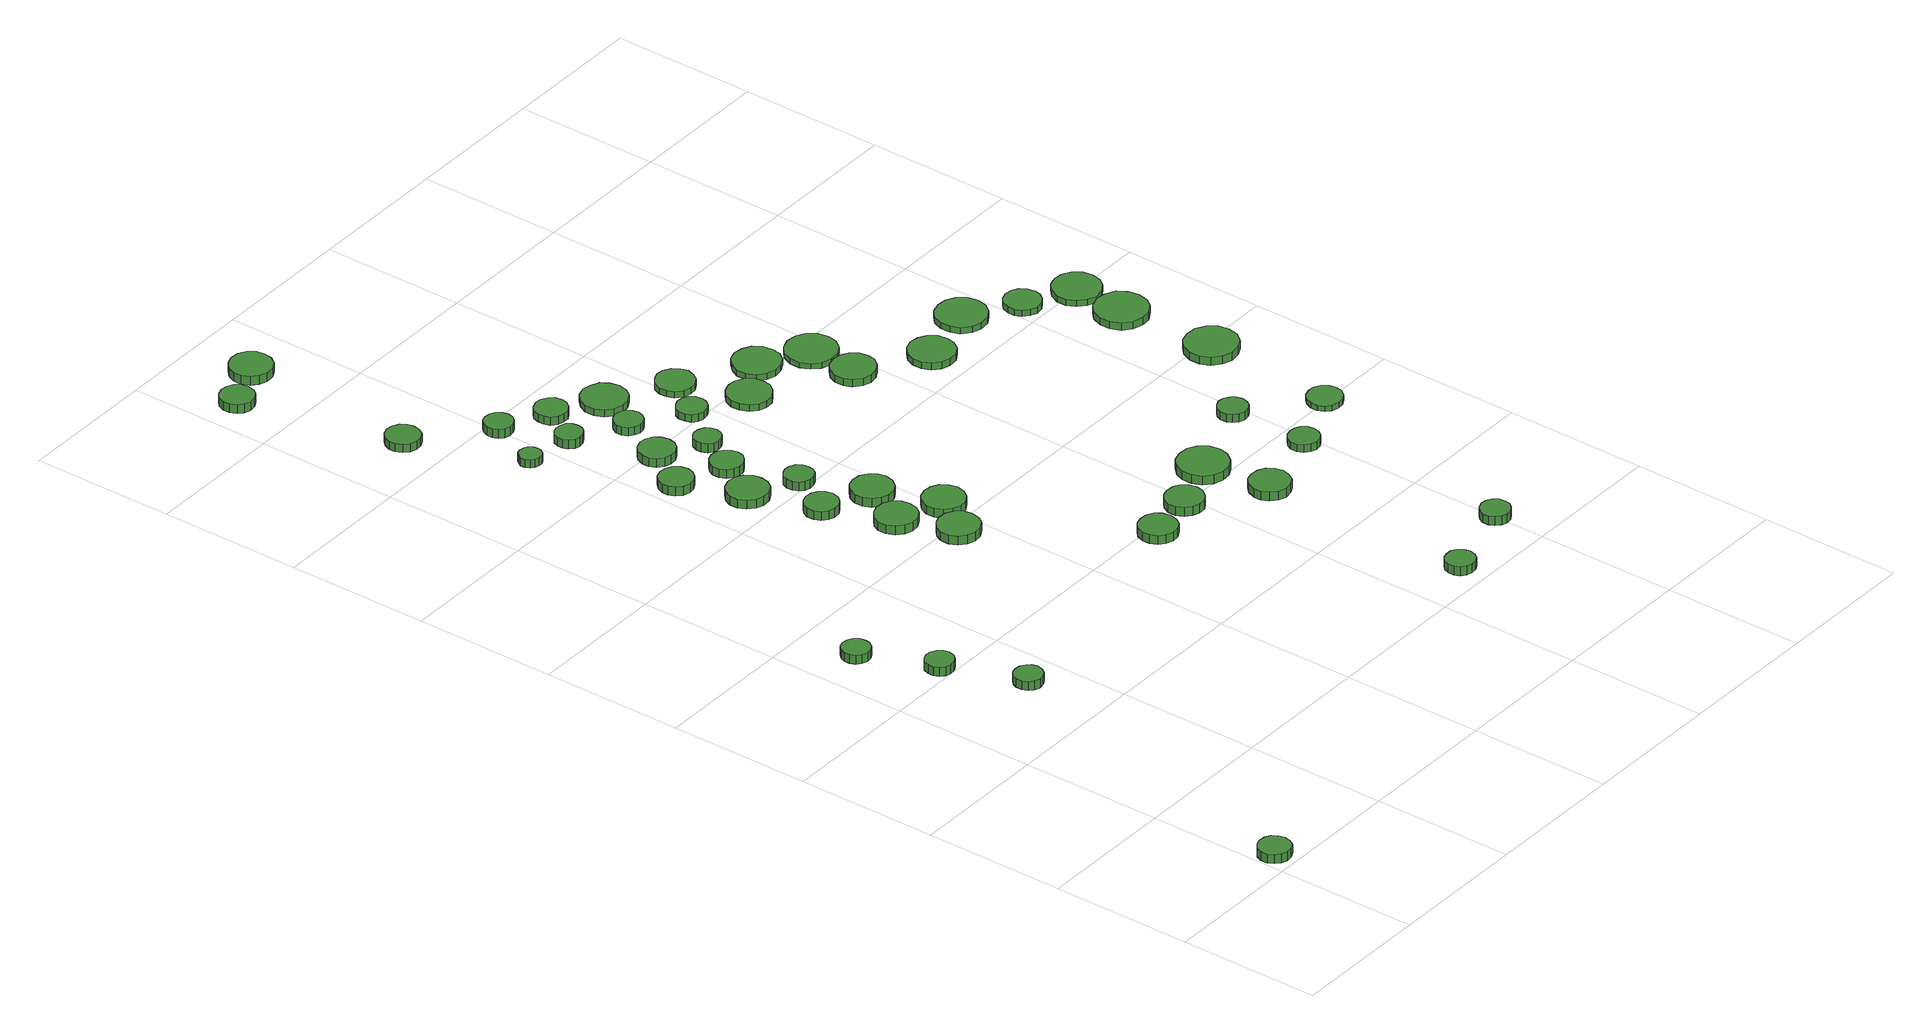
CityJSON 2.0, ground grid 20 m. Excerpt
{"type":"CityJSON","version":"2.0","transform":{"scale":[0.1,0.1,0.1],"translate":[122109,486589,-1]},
"CityObjects":{
"tree1":{"type":"SolitaryVegetationObject","attributes":{"function":"something"},"geometry":[{"type":"MultiSurface","lod":"1","boundaries":[[[0,1,2,3,4,5,6,7,8,9,10,11,12,13,14]],[[15,16,17,18,19,20,21,22,23,24,25,26,27,28,29]],[[0,29,28,1]],[[1,28,27,2]],[[2,27,26,3]],[[3,26,25,4]],[[4,25,24,5]],[[5,24,23,6]],[[6,23,22,7]],[[7,22,21,8]],[[8,21,20,9]],[[9,20,19,10]],[[10,19,18,11]],[[11,18,17,12]],[[12,17,16,13]],[[13,16,15,14]],[[14,15,29,0]]]}]},
"tree2":{"type":"SolitaryVegetationObject","attributes":{"function":"something"},"geometry":[{"type":"MultiSurface","lod":"1","boundaries":[[[30,31,32,33,34,35,36,37,38,39,40,41,42,43,44]],[[45,46,47,48,49,50,51,52,53,54,55,56,57,58,59]],[[30,59,58,31]],[[31,58,57,32]],[[32,57,56,33]],[[33,56,55,34]],[[34,55,54,35]],[[35,54,53,36]],[[36,53,52,37]],[[37,52,51,38]],[[38,51,50,39]],[[39,50,49,40]],[[40,49,48,41]],[[41,48,47,42]],[[42,47,46,43]],[[43,46,45,44]],[[44,45,59,30]]]}]},
"tree3":{"type":"SolitaryVegetationObject","attributes":{"function":"something"},"geometry":[{"type":"MultiSurface","lod":"1","boundaries":[[[60,61,62,63,64,65,66,67,68,69,70,71,72,73,74]],[[75,76,77,78,79,80,81,82,83,84,85,86,87,88,89]],[[60,89,88,61]],[[61,88,87,62]],[[62,87,86,63]],[[63,86,85,64]],[[64,85,84,65]],[[65,84,83,66]],[[66,83,82,67]],[[67,82,81,68]],[[68,81,80,69]],[[69,80,79,70]],[[70,79,78,71]],[[71,78,77,72]],[[72,77,76,73]],[[73,76,75,74]],[[74,75,89,60]]]}]},
"tree4":{"type":"SolitaryVegetationObject","attributes":{"function":"something"},"geometry":[{"type":"MultiSurface","lod":"1","boundaries":[[[90,91,92,93,94,95,96,97,98,99,100,101,102,103,104]],[[105,106,107,108,109,110,111,112,113,114,115,116,117,118,119]],[[90,119,118,91]],[[91,118,117,92]],[[92,117,116,93]],[[93,116,115,94]],[[94,115,114,95]],[[95,114,113,96]],[[96,113,112,97]],[[97,112,111,98]],[[98,111,110,99]],[[99,110,109,100]],[[100,109,108,101]],[[101,108,107,102]],[[102,107,106,103]],[[103,106,105,104]],[[104,105,119,90]]]}]},
"tree5":{"type":"SolitaryVegetationObject","attributes":{"function":"something"},"geometry":[{"type":"MultiSurface","lod":"1","boundaries":[[[120,121,122,123,124,125,126,127,128,129,130,131,132,133,134]],[[135,136,137,138,139,140,141,142,143,144,145,146,147,148,149]],[[120,149,148,121]],[[121,148,147,122]],[[122,147,146,123]],[[123,146,145,124]],[[124,145,144,125]],[[125,144,143,126]],[[126,143,142,127]],[[127,142,141,128]],[[128,141,140,129]],[[129,140,139,130]],[[130,139,138,131]],[[131,138,137,132]],[[132,137,136,133]],[[133,136,135,134]],[[134,135,149,120]]]}]},
"tree6":{"type":"SolitaryVegetationObject","attributes":{"function":"something"},"geometry":[{"type":"MultiSurface","lod":"1","boundaries":[[[150,151,152,153,154,155,156,157,158,159,160,161,162,163,164]],[[165,166,167,168,169,170,171,172,173,174,175,176,177,178,179]],[[150,179,178,151]],[[151,178,177,152]],[[152,177,176,153]],[[153,176,175,154]],[[154,175,174,155]],[[155,174,173,156]],[[156,173,172,157]],[[157,172,171,158]],[[158,171,170,159]],[[159,170,169,160]],[[160,169,168,161]],[[161,168,167,162]],[[162,167,166,163]],[[163,166,165,164]],[[164,165,179,150]]]}]},
"tree7":{"type":"SolitaryVegetationObject","attributes":{"function":"something"},"geometry":[{"type":"MultiSurface","lod":"1","boundaries":[[[180,181,182,183,184,185,186,187,188,189,190,191,192,193,194]],[[195,196,197,198,199,200,201,202,203,204,205,206,207,208,209]],[[180,209,208,181]],[[181,208,207,182]],[[182,207,206,183]],[[183,206,205,184]],[[184,205,204,185]],[[185,204,203,186]],[[186,203,202,187]],[[187,202,201,188]],[[188,201,200,189]],[[189,200,199,190]],[[190,199,198,191]],[[191,198,197,192]],[[192,197,196,193]],[[193,196,195,194]],[[194,195,209,180]]]}]},
"tree8":{"type":"SolitaryVegetationObject","attributes":{"function":"something"},"geometry":[{"type":"MultiSurface","lod":"1","boundaries":[[[210,211,212,213,214,215,216,217,218,219,220,221,222,223,224]],[[225,226,227,228,229,230,231,232,233,234,235,236,237,238,239]],[[210,239,238,211]],[[211,238,237,212]],[[212,237,236,213]],[[213,236,235,214]],[[214,235,234,215]],[[215,234,233,216]],[[216,233,232,217]],[[217,232,231,218]],[[218,231,230,219]],[[219,230,229,220]],[[220,229,228,221]],[[221,228,227,222]],[[222,227,226,223]],[[223,226,225,224]],[[224,225,239,210]]]}]},
"tree9":{"type":"SolitaryVegetationObject","attributes":{"function":"something"},"geometry":[{"type":"MultiSurface","lod":"1","boundaries":[[[240,241,242,243,244,245,246,247,248,249,250,251,252,253,254]],[[255,256,257,258,259,260,261,262,263,264,265,266,267,268,269]],[[240,269,268,241]],[[241,268,267,242]],[[242,267,266,243]],[[243,266,265,244]],[[244,265,264,245]],[[245,264,263,246]],[[246,263,262,247]],[[247,262,261,248]],[[248,261,260,249]],[[249,260,259,250]],[[250,259,258,251]],[[251,258,257,252]],[[252,257,256,253]],[[253,256,255,254]],[[254,255,269,240]]]}]},
"tree10":{"type":"SolitaryVegetationObject","attributes":{"function":"something"},"geometry":[{"type":"MultiSurface","lod":"1","boundaries":[[[270,271,272,273,274,275,276,277,278,279,280,281,282,283,284]],[[285,286,287,288,289,290,291,292,293,294,295,296,297,298,299]],[[270,299,298,271]],[[271,298,297,272]],[[272,297,296,273]],[[273,296,295,274]],[[274,295,294,275]],[[275,294,293,276]],[[276,293,292,277]],[[277,292,291,278]],[[278,291,290,279]],[[279,290,289,280]],[[280,289,288,281]],[[281,288,287,282]],[[282,287,286,283]],[[283,286,285,284]],[[284,285,299,270]]]}]},
"tree11":{"type":"SolitaryVegetationObject","attributes":{"function":"something"},"geometry":[{"type":"MultiSurface","lod":"1","boundaries":[[[300,301,302,303,304,305,306,307,308,309,310,311,312,313,314]],[[315,316,317,318,319,320,321,322,323,324,325,326,327,328,329]],[[300,329,328,301]],[[301,328,327,302]],[[302,327,326,303]],[[303,326,325,304]],[[304,325,324,305]],[[305,324,323,306]],[[306,323,322,307]],[[307,322,321,308]],[[308,321,320,309]],[[309,320,319,310]],[[310,319,318,311]],[[311,318,317,312]],[[312,317,316,313]],[[313,316,315,314]],[[314,315,329,300]]]}]},
"tree12":{"type":"SolitaryVegetationObject","attributes":{"function":"something"},"geometry":[{"type":"MultiSurface","lod":"1","boundaries":[[[330,331,332,333,334,335,336,337,338,339,340,341,342,343,344]],[[345,346,347,348,349,350,351,352,353,354,355,356,357,358,359]],[[330,359,358,331]],[[331,358,357,332]],[[332,357,356,333]],[[333,356,355,334]],[[334,355,354,335]],[[335,354,353,336]],[[336,353,352,337]],[[337,352,351,338]],[[338,351,350,339]],[[339,350,349,340]],[[340,349,348,341]],[[341,348,347,342]],[[342,347,346,343]],[[343,346,345,344]],[[344,345,359,330]]]}]},
"tree13":{"type":"SolitaryVegetationObject","attributes":{"function":"something"},"geometry":[{"type":"MultiSurface","lod":"1","boundaries":[[[360,361,362,363,364,365,366,367,368,369,370,371,372,373,374]],[[375,376,377,378,379,380,381,382,383,384,385,386,387,388,389]],[[360,389,388,361]],[[361,388,387,362]],[[362,387,386,363]],[[363,386,385,364]],[[364,385,384,365]],[[365,384,383,366]],[[366,383,382,367]],[[367,382,381,368]],[[368,381,380,369]],[[369,380,379,370]],[[370,379,378,371]],[[371,378,377,372]],[[372,377,376,373]],[[373,376,375,374]],[[374,375,389,360]]]}]},
"tree14":{"type":"SolitaryVegetationObject","attributes":{"function":"something"},"geometry":[{"type":"MultiSurface","lod":"1","boundaries":[[[390,391,392,393,394,395,396,397,398,399,400,401,402,403,404]],[[405,406,407,408,409,410,411,412,413,414,415,416,417,418,419]],[[390,419,418,391]],[[391,418,417,392]],[[392,417,416,393]],[[393,416,415,394]],[[394,415,414,395]],[[395,414,413,396]],[[396,413,412,397]],[[397,412,411,398]],[[398,411,410,399]],[[399,410,409,400]],[[400,409,408,401]],[[401,408,407,402]],[[402,407,406,403]],[[403,406,405,404]],[[404,405,419,390]]]}]},
"tree15":{"type":"SolitaryVegetationObject","attributes":{"function":"something"},"geometry":[{"type":"MultiSurface","lod":"1","boundaries":[[[420,421,422,423,424,425,426,427,428,429,430,431,432,433,434]],[[435,436,437,438,439,440,441,442,443,444,445,446,447,448,449]],[[420,449,448,421]],[[421,448,447,422]],[[422,447,446,423]],[[423,446,445,424]],[[424,445,444,425]],[[425,444,443,426]],[[426,443,442,427]],[[427,442,441,428]],[[428,441,440,429]],[[429,440,439,430]],[[430,439,438,431]],[[431,438,437,432]],[[432,437,436,433]],[[433,436,435,434]],[[434,435,449,420]]]}]},
"tree16":{"type":"SolitaryVegetationObject","attributes":{"function":"something"},"geometry":[{"type":"MultiSurface","lod":"1","boundaries":[[[450,451,452,453,454,455,456,457,458,459,460,461,462,463,464]],[[465,466,467,468,469,470,471,472,473,474,475,476,477,478,479]],[[450,479,478,451]],[[451,478,477,452]],[[452,477,476,453]],[[453,476,475,454]],[[454,475,474,455]],[[455,474,473,456]],[[456,473,472,457]],[[457,472,471,458]],[[458,471,470,459]],[[459,470,469,460]],[[460,469,468,461]],[[461,468,467,462]],[[462,467,466,463]],[[463,466,465,464]],[[464,465,479,450]]]}]},
"tree17":{"type":"SolitaryVegetationObject","attributes":{"function":"something"},"geometry":[{"type":"MultiSurface","lod":"1","boundaries":[[[480,481,482,483,484,485,486,487,488,489,490,491,492,493,494]],[[495,496,497,498,499,500,501,502,503,504,505,506,507,508,509]],[[480,509,508,481]],[[481,508,507,482]],[[482,507,506,483]],[[483,506,505,484]],[[484,505,504,485]],[[485,504,503,486]],[[486,503,502,487]],[[487,502,501,488]],[[488,501,500,489]],[[489,500,499,490]],[[490,499,498,491]],[[491,498,497,492]],[[492,497,496,493]],[[493,496,495,494]],[[494,495,509,480]]]}]},
"tree18":{"type":"SolitaryVegetationObject","attributes":{"function":"something"},"geometry":[{"type":"MultiSurface","lod":"1","boundaries":[[[510,511,512,513,514,515,516,517,518,519,520,521,522,523,524]],[[525,526,527,528,529,530,531,532,533,534,535,536,537,538,539]],[[510,539,538,511]],[[511,538,537,512]],[[512,537,536,513]],[[513,536,535,514]],[[514,535,534,515]],[[515,534,533,516]],[[516,533,532,517]],[[517,532,531,518]],[[518,531,530,519]],[[519,530,529,520]],[[520,529,528,521]],[[521,528,527,522]],[[522,527,526,523]],[[523,526,525,524]],[[524,525,539,510]]]}]},
"tree19":{"type":"SolitaryVegetationObject","attributes":{"function":"something"},"geometry":[{"type":"MultiSurface","lod":"1","boundaries":[[[540,541,542,543,544,545,546,547,548,549,550,551,552,553,554]],[[555,556,557,558,559,560,561,562,563,564,565,566,567,568,569]],[[540,569,568,541]],[[541,568,567,542]],[[542,567,566,543]],[[543,566,565,544]],[[544,565,564,545]],[[545,564,563,546]],[[546,563,562,547]],[[547,562,561,548]],[[548,561,560,549]],[[549,560,559,550]],[[550,559,558,551]],[[551,558,557,552]],[[552,557,556,553]],[[553,556,555,554]],[[554,555,569,540]]]}]},
"tree20":{"type":"SolitaryVegetationObject","attributes":{"function":"something"},"geometry":[{"type":"MultiSurface","lod":"1","boundaries":[[[570,571,572,573,574,575,576,577,578,579,580,581,582,583,584]],[[585,586,587,588,589,590,591,592,593,594,595,596,597,598,599]],[[570,599,598,571]],[[571,598,597,572]],[[572,597,596,573]],[[573,596,595,574]],[[574,595,594,575]],[[575,594,593,576]],[[576,593,592,577]],[[577,592,591,578]],[[578,591,590,579]],[[579,590,589,580]],[[580,589,588,581]],[[581,588,587,582]],[[582,587,586,583]],[[583,586,585,584]],[[584,585,599,570]]]}]},
"tree21":{"type":"SolitaryVegetationObject","attributes":{"function":"something"},"geometry":[{"type":"MultiSurface","lod":"1","boundaries":[[[600,601,602,603,604,605,606,607,608,609,610,611,612,613,614]],[[615,616,617,618,619,620,621,622,623,624,625,626,627,628,629]],[[600,629,628,601]],[[601,628,627,602]],[[602,627,626,603]],[[603,626,625,604]],[[604,625,624,605]],[[605,624,623,606]],[[606,623,622,607]],[[607,622,621,608]],[[608,621,620,609]],[[609,620,619,610]],[[610,619,618,611]],[[611,618,617,612]],[[612,617,616,613]],[[613,616,615,614]],[[614,615,629,600]]]}]},
"tree22":{"type":"SolitaryVegetationObject","attributes":{"function":"something"},"geometry":[{"type":"MultiSurface","lod":"1","boundaries":[[[630,631,632,633,634,635,636,637,638,639,640,641,642,643,644]],[[645,646,647,648,649,650,651,652,653,654,655,656,657,658,659]],[[630,659,658,631]],[[631,658,657,632]],[[632,657,656,633]],[[633,656,655,634]],[[634,655,654,635]],[[635,654,653,636]],[[636,653,652,637]],[[637,652,651,638]],[[638,651,650,639]],[[639,650,649,640]],[[640,649,648,641]],[[641,648,647,642]],[[642,647,646,643]],[[643,646,645,644]],[[644,645,659,630]]]}]},
"tree23":{"type":"SolitaryVegetationObject","attributes":{"function":"something"},"geometry":[{"type":"MultiSurface","lod":"1","boundaries":[[[660,661,662,663,664,665,666,667,668,669,670,671,672,673,674]],[[675,676,677,678,679,680,681,682,683,684,685,686,687,688,689]],[[660,689,688,661]],[[661,688,687,662]],[[662,687,686,663]],[[663,686,685,664]],[[664,685,684,665]],[[665,684,683,666]],[[666,683,682,667]],[[667,682,681,668]],[[668,681,680,669]],[[669,680,679,670]],[[670,679,678,671]],[[671,678,677,672]],[[672,677,676,673]],[[673,676,675,674]],[[674,675,689,660]]]}]},
"tree24":{"type":"SolitaryVegetationObject","attributes":{"function":"something"},"geometry":[{"type":"MultiSurface","lod":"1","boundaries":[[[690,691,692,693,694,695,696,697,698,699,700,701,702,703,704]],[[705,706,707,708,709,710,711,712,713,714,715,716,717,718,719]],[[690,719,718,691]],[[691,718,717,692]],[[692,717,716,693]],[[693,716,715,694]],[[694,715,714,695]],[[695,714,713,696]],[[696,713,712,697]],[[697,712,711,698]],[[698,711,710,699]],[[699,710,709,700]],[[700,709,708,701]],[[701,708,707,702]],[[702,707,706,703]],[[703,706,705,704]],[[704,705,719,690]]]}]},
"tree25":{"type":"SolitaryVegetationObject","attributes":{"function":"something"},"geometry":[{"type":"MultiSurface","lod":"1","boundaries":[[[720,721,722,723,724,725,726,727,728,729,730,731,732,733,734]],[[735,736,737,738,739,740,741,742,743,744,745,746,747,748,749]],[[720,749,748,721]],[[721,748,747,722]],[[722,747,746,723]],[[723,746,745,724]],[[724,745,744,725]],[[725,744,743,726]],[[726,743,742,727]],[[727,742,741,728]],[[728,741,740,729]],[[729,740,739,730]],[[730,739,738,731]],[[731,738,737,732]],[[732,737,736,733]],[[733,736,735,734]],[[734,735,749,720]]]}]},
"tree26":{"type":"SolitaryVegetationObject","attributes":{"function":"something"},"geometry":[{"type":"MultiSurface","lod":"1","boundaries":[[[750,751,752,753,754,755,756,757,758,759,760,761,762,763,764]],[[765,766,767,768,769,770,771,772,773,774,775,776,777,778,779]],[[750,779,778,751]],[[751,778,777,752]],[[752,777,776,753]],[[753,776,775,754]],[[754,775,774,755]],[[755,774,773,756]],[[756,773,772,757]],[[757,772,771,758]],[[758,771,770,759]],[[759,770,769,760]],[[760,769,768,761]],[[761,768,767,762]],[[762,767,766,763]],[[763,766,765,764]],[[764,765,779,750]]]}]},
"tree27":{"type":"SolitaryVegetationObject","attributes":{"function":"something"},"geometry":[{"type":"MultiSurface","lod":"1","boundaries":[[[780,781,782,783,784,785,786,787,788,789,790,791,792,793,794]],[[795,796,797,798,799,800,801,802,803,804,805,806,807,808,809]],[[780,809,808,781]],[[781,808,807,782]],[[782,807,806,783]],[[783,806,805,784]],[[784,805,804,785]],[[785,804,803,786]],[[786,803,802,787]],[[787,802,801,788]],[[788,801,800,789]],[[789,800,799,790]],[[790,799,798,791]],[[791,798,797,792]],[[792,797,796,793]],[[793,796,795,794]],[[794,795,809,780]]]}]},
"tree28":{"type":"SolitaryVegetationObject","attributes":{"function":"something"},"geometry":[{"type":"MultiSurface","lod":"1","boundaries":[[[810,811,812,813,814,815,816,817,818,819,820,821,822,823,824]],[[825,826,827,828,829,830,831,832,833,834,835,836,837,838,839]],[[810,839,838,811]],[[811,838,837,812]],[[812,837,836,813]],[[813,836,835,814]],[[814,835,834,815]],[[815,834,833,816]],[[816,833,832,817]],[[817,832,831,818]],[[818,831,830,819]],[[819,830,829,820]],[[820,829,828,821]],[[821,828,827,822]],[[822,827,826,823]],[[823,826,825,824]],[[824,825,839,810]]]}]},
"tree29":{"type":"SolitaryVegetationObject","attributes":{"function":"something"},"geometry":[{"type":"MultiSurface","lod":"1","boundaries":[[[840,841,842,843,844,845,846,847,848,849,850,851,852,853,854]],[[855,856,857,858,859,860,861,862,863,864,865,866,867,868,869]],[[840,869,868,841]],[[841,868,867,842]],[[842,867,866,843]],[[843,866,865,844]],[[844,865,864,845]],[[845,864,863,846]],[[846,863,862,847]],[[847,862,861,848]],[[848,861,860,849]],[[849,860,859,850]],[[850,859,858,851]],[[851,858,857,852]],[[852,857,856,853]],[[853,856,855,854]],[[854,855,869,840]]]}]},
"tree30":{"type":"SolitaryVegetationObject","attributes":{"function":"something"},"geometry":[{"type":"MultiSurface","lod":"1","boundaries":[[[870,871,872,873,874,875,876,877,878,879,880,881,882,883,884]],[[885,886,887,888,889,890,891,892,893,894,895,896,897,898,899]],[[870,899,898,871]],[[871,898,897,872]],[[872,897,896,873]],[[873,896,895,874]],[[874,895,894,875]],[[875,894,893,876]],[[876,893,892,877]],[[877,892,891,878]],[[878,891,890,879]],[[879,890,889,880]],[[880,889,888,881]],[[881,888,887,882]],[[882,887,886,883]],[[883,886,885,884]],[[884,885,899,870]]]}]},
"tree31":{"type":"SolitaryVegetationObject","attributes":{"function":"something"},"geometry":[{"type":"MultiSurface","lod":"1","boundaries":[[[900,901,902,903,904,905,906,907,908,909,910,911,912,913,914]],[[915,916,917,918,919,920,921,922,923,924,925,926,927,928,929]],[[900,929,928,901]],[[901,928,927,902]],[[902,927,926,903]],[[903,926,925,904]],[[904,925,924,905]],[[905,924,923,906]],[[906,923,922,907]],[[907,922,921,908]],[[908,921,920,909]],[[909,920,919,910]],[[910,919,918,911]],[[911,918,917,912]],[[912,917,916,913]],[[913,916,915,914]],[[914,915,929,900]]]}]},
"tree32":{"type":"SolitaryVegetationObject","attributes":{"function":"something"},"geometry":[{"type":"MultiSurface","lod":"1","boundaries":[[[930,931,932,933,934,935,936,937,938,939,940,941,942,943,944]],[[945,946,947,948,949,950,951,952,953,954,955,956,957,958,959]],[[930,959,958,931]],[[931,958,957,932]],[[932,957,956,933]],[[933,956,955,934]],[[934,955,954,935]],[[935,954,953,936]],[[936,953,952,937]],[[937,952,951,938]],[[938,951,950,939]],[[939,950,949,940]],[[940,949,948,941]],[[941,948,947,942]],[[942,947,946,943]],[[943,946,945,944]],[[944,945,959,930]]]}]},
"tree33":{"type":"SolitaryVegetationObject","attributes":{"function":"something"},"geometry":[{"type":"MultiSurface","lod":"1","boundaries":[[[960,961,962,963,964,965,966,967,968,969,970,971,972,973,974]],[[975,976,977,978,979,980,981,982,983,984,985,986,987,988,989]],[[960,989,988,961]],[[961,988,987,962]],[[962,987,986,963]],[[963,986,985,964]],[[964,985,984,965]],[[965,984,983,966]],[[966,983,982,967]],[[967,982,981,968]],[[968,981,980,969]],[[969,980,979,970]],[[970,979,978,971]],[[971,978,977,972]],[[972,977,976,973]],[[973,976,975,974]],[[974,975,989,960]]]}]},
"tree34":{"type":"SolitaryVegetationObject","attributes":{"function":"something"},"geometry":[{"type":"MultiSurface","lod":"1","boundaries":[[[990,991,992,993,994,995,996,997,998,999,1000,1001,1002,1003,1004]],[[1005,1006,1007,1008,1009,1010,1011,1012,1013,1014,1015,1016,1017,1018,1019]],[[990,1019,1018,991]],[[991,1018,1017,992]],[[992,1017,1016,993]],[[993,1016,1015,994]],[[994,1015,1014,995]],[[995,1014,1013,996]],[[996,1013,1012,997]],[[997,1012,1011,998]],[[998,1011,1010,999]],[[999,1010,1009,1000]],[[1000,1009,1008,1001]],[[1001,1008,1007,1002]],[[1002,1007,1006,1003]],[[1003,1006,1005,1004]],[[1004,1005,1019,990]]]}]},
"tree35":{"type":"SolitaryVegetationObject","attributes":{"function":"something"},"geometry":[{"type":"MultiSurface","lod":"1","boundaries":[[[1020,1021,1022,1023,1024,1025,1026,1027,1028,1029,1030,1031,1032,1033,1034]],[[1035,1036,1037,1038,1039,1040,1041,1042,1043,1044,1045,1046,1047,1048,1049]],[[1020,1049,1048,1021]],[[1021,1048,1047,1022]],[[1022,1047,1046,1023]],[[1023,1046,1045,1024]],[[1024,1045,1044,1025]],[[1025,1044,1043,1026]],[[1026,1043,1042,1027]],[[1027,1042,1041,1028]],[[1028,1041,1040,1029]],[[1029,1040,1039,1030]],[[1030,1039,1038,1031]],[[1031,1038,1037,1032]],[[1032,1037,1036,1033]],[[1033,1036,1035,1034]],[[1034,1035,1049,1020]]]}]},
"tree36":{"type":"SolitaryVegetationObject","attributes":{"function":"something"},"geometry":[{"type":"MultiSurface","lod":"1","boundaries":[[[1050,1051,1052,1053,1054,1055,1056,1057,1058,1059,1060,1061,1062,1063,1064]],[[1065,1066,1067,1068,1069,1070,1071,1072,1073,1074,1075,1076,1077,1078,1079]],[[1050,1079,1078,1051]],[[1051,1078,1077,1052]],[[1052,1077,1076,1053]],[[1053,1076,1075,1054]],[[1054,1075,1074,1055]],[[1055,1074,1073,1056]],[[1056,1073,1072,1057]],[[1057,1072,1071,1058]],[[1058,1071,1070,1059]],[[1059,1070,1069,1060]],[[1060,1069,1068,1061]],[[1061,1068,1067,1062]],[[1062,1067,1066,1063]],[[1063,1066,1065,1064]],[[1064,1065,1079,1050]]]}]},
"tree37":{"type":"SolitaryVegetationObject","attributes":{"function":"something"},"geometry":[{"type":"MultiSurface","lod":"1","boundaries":[[[1080,1081,1082,1083,1084,1085,1086,1087,1088,1089,1090,1091,1092,1093,1094]],[[1095,1096,1097,1098,1099,1100,1101,1102,1103,1104,1105,1106,1107,1108,1109]],[[1080,1109,1108,1081]],[[1081,1108,1107,1082]],[[1082,1107,1106,1083]],[[1083,1106,1105,1084]],[[1084,1105,1104,1085]],[[1085,1104,1103,1086]],[[1086,1103,1102,1087]],[[1087,1102,1101,1088]],[[1088,1101,1100,1089]],[[1089,1100,1099,1090]],[[1090,1099,1098,1091]],[[1091,1098,1097,1092]],[[1092,1097,1096,1093]],[[1093,1096,1095,1094]],[[1094,1095,1109,1080]]]}]},
"tree38":{"type":"SolitaryVegetationObject","attributes":{"function":"something"},"geometry":[{"type":"MultiSurface","lod":"1","boundaries":[[[1110,1111,1112,1113,1114,1115,1116,1117,1118,1119,1120,1121,1122,1123,1124]],[[1125,1126,1127,1128,1129,1130,1131,1132,1133,1134,1135,1136,1137,1138,1139]],[[1110,1139,1138,1111]],[[1111,1138,1137,1112]],[[1112,1137,1136,1113]],[[1113,1136,1135,1114]],[[1114,1135,1134,1115]],[[1115,1134,1133,1116]],[[1116,1133,1132,1117]],[[1117,1132,1131,1118]],[[1118,1131,1130,1119]],[[1119,1130,1129,1120]],[[1120,1129,1128,1121]],[[1121,1128,1127,1122]],[[1122,1127,1126,1123]],[[1123,1126,1125,1124]],[[1124,1125,1139,1110]]]}]},
"tree39":{"type":"SolitaryVegetationObject","attributes":{"function":"something"},"geometry":[{"type":"MultiSurface","lod":"1","boundaries":[[[1140,1141,1142,1143,1144,1145,1146,1147,1148,1149,1150,1151,1152,1153,1154]],[[1155,1156,1157,1158,1159,1160,1161,1162,1163,1164,1165,1166,1167,1168,1169]],[[1140,1169,1168,1141]],[[1141,1168,1167,1142]],[[1142,1167,1166,1143]],[[1143,1166,1165,1144]],[[1144,1165,1164,1145]],[[1145,1164,1163,1146]],[[1146,1163,1162,1147]],[[1147,1162,1161,1148]],[[1148,1161,1160,1149]],[[1149,1160,1159,1150]],[[1150,1159,1158,1151]],[[1151,1158,1157,1152]],[[1152,1157,1156,1153]],[[1153,1156,1155,1154]],[[1154,1155,1169,1140]]]}]},
"tree40":{"type":"SolitaryVegetationObject","attributes":{"function":"something"},"geometry":[{"type":"MultiSurface","lod":"1","boundaries":[[[1170,1171,1172,1173,1174,1175,1176,1177,1178,1179,1180,1181,1182,1183,1184]],[[1185,1186,1187,1188,1189,1190,1191,1192,1193,1194,1195,1196,1197,1198,1199]],[[1170,1199,1198,1171]],[[1171,1198,1197,1172]],[[1172,1197,1196,1173]],[[1173,1196,1195,1174]],[[1174,1195,1194,1175]],[[1175,1194,1193,1176]],[[1176,1193,1192,1177]],[[1177,1192,1191,1178]],[[1178,1191,1190,1179]],[[1179,1190,1189,1180]],[[1180,1189,1188,1181]],[[1181,1188,1187,1182]],[[1182,1187,1186,1183]],[[1183,1186,1185,1184]],[[1184,1185,1199,1170]]]}]},
"tree41":{"type":"SolitaryVegetationObject","attributes":{"function":"something"},"geometry":[{"type":"MultiSurface","lod":"1","boundaries":[[[1200,1201,1202,1203,1204,1205,1206,1207,1208,1209,1210,1211,1212,1213,1214]],[[1215,1216,1217,1218,1219,1220,1221,1222,1223,1224,1225,1226,1227,1228,1229]],[[1200,1229,1228,1201]],[[1201,1228,1227,1202]],[[1202,1227,1226,1203]],[[1203,1226,1225,1204]],[[1204,1225,1224,1205]],[[1205,1224,1223,1206]],[[1206,1223,1222,1207]],[[1207,1222,1221,1208]],[[1208,1221,1220,1209]],[[1209,1220,1219,1210]],[[1210,1219,1218,1211]],[[1211,1218,1217,1212]],[[1212,1217,1216,1213]],[[1213,1216,1215,1214]],[[1214,1215,1229,1200]]]}]},
"tree42":{"type":"SolitaryVegetationObject","attributes":{"function":"something"},"geometry":[{"type":"MultiSurface","lod":"1","boundaries":[[[1230,1231,1232,1233,1234,1235,1236,1237,1238,1239,1240,1241,1242,1243,1244]],[[1245,1246,1247,1248,1249,1250,1251,1252,1253,1254,1255,1256,1257,1258,1259]],[[1230,1259,1258,1231]],[[1231,1258,1257,1232]],[[1232,1257,1256,1233]],[[1233,1256,1255,1234]],[[1234,1255,1254,1235]],[[1235,1254,1253,1236]],[[1236,1253,1252,1237]],[[1237,1252,1251,1238]],[[1238,1251,1250,1239]],[[1239,1250,1249,1240]],[[1240,1249,1248,1241]],[[1241,1248,1247,1242]],[[1242,1247,1246,1243]],[[1243,1246,1245,1244]],[[1244,1245,1259,1230]]]}]},
"tree43":{"type":"SolitaryVegetationObject","attributes":{"function":"something"},"geometry":[{"type":"MultiSurface","lod":"1","boundaries":[[[1260,1261,1262,1263,1264,1265,1266,1267,1268,1269,1270,1271,1272,1273,1274]],[[1275,1276,1277,1278,1279,1280,1281,1282,1283,1284,1285,1286,1287,1288,1289]],[[1260,1289,1288,1261]],[[1261,1288,1287,1262]],[[1262,1287,1286,1263]],[[1263,1286,1285,1264]],[[1264,1285,1284,1265]],[[1265,1284,1283,1266]],[[1266,1283,1282,1267]],[[1267,1282,1281,1268]],[[1268,1281,1280,1269]],[[1269,1280,1279,1270]],[[1270,1279,1278,1271]],[[1271,1278,1277,1272]],[[1272,1277,1276,1273]],[[1273,1276,1275,1274]],[[1274,1275,1289,1260]]]}]},
"tree44":{"type":"SolitaryVegetationObject","attributes":{"function":"something"},"geometry":[{"type":"MultiSurface","lod":"1","boundaries":[[[1290,1291,1292,1293,1294,1295,1296,1297,1298,1299,1300,1301,1302,1303,1304]],[[1305,1306,1307,1308,1309,1310,1311,1312,1313,1314,1315,1316,1317,1318,1319]],[[1290,1319,1318,1291]],[[1291,1318,1317,1292]],[[1292,1317,1316,1293]],[[1293,1316,1315,1294]],[[1294,1315,1314,1295]],[[1295,1314,1313,1296]],[[1296,1313,1312,1297]],[[1297,1312,1311,1298]],[[1298,1311,1310,1299]],[[1299,1310,1309,1300]],[[1300,1309,1308,1301]],[[1301,1308,1307,1302]],[[1302,1307,1306,1303]],[[1303,1306,1305,1304]],[[1304,1305,1319,1290]]]}]},
"tree45":{"type":"SolitaryVegetationObject","attributes":{"function":"something"},"geometry":[{"type":"MultiSurface","lod":"1","boundaries":[[[1320,1321,1322,1323,1324,1325,1326,1327,1328,1329,1330,1331,1332,1333,1334]],[[1335,1336,1337,1338,1339,1340,1341,1342,1343,1344,1345,1346,1347,1348,1349]],[[1320,1349,1348,1321]],[[1321,1348,1347,1322]],[[1322,1347,1346,1323]],[[1323,1346,1345,1324]],[[1324,1345,1344,1325]],[[1325,1344,1343,1326]],[[1326,1343,1342,1327]],[[1327,1342,1341,1328]],[[1328,1341,1340,1329]],[[1329,1340,1339,1330]],[[1330,1339,1338,1331]],[[1331,1338,1337,1332]],[[1332,1337,1336,1333]],[[1333,1336,1335,1334]],[[1334,1335,1349,1320]]]}]}
},
"vertices":[
[49,32,18],[47,41,18],[42,49,18],[34,53,18],[24,54,18],[16,51,18],[9,45,18],[5,37,18],[5,27,18],[9,19,18],[16,13,18],[24,10,18],[34,11,18],[42,15,18],[47,23,18],[47,23,5],[42,15,5],[34,11,5],[24,10,5],[16,13,5],[9,19,5],[5,27,5],[5,37,5],[9,45,5],[16,51,5],[24,54,5],[34,53,5],[42,49,5],[47,41,5],[49,32,5],
[77,713,26],[76,721,26],[71,727,26],[64,731,26],[56,732,26],[48,730,26],[42,724,26],[39,717,26],[39,709,26],[42,701,26],[48,696,26],[56,693,26],[64,694,26],[71,698,26],[76,705,26],[76,705,13],[71,698,13],[64,694,13],[56,693,13],[48,696,13],[42,701,13],[39,709,13],[39,717,13],[42,724,13],[48,730,13],[56,732,13],[64,731,13],[71,727,13],[76,721,13],[77,713,13],
[116,610,29],[114,618,29],[109,625,29],[102,629,29],[94,630,29],[86,627,29],[80,622,29],[77,614,29],[77,606,29],[80,599,29],[86,593,29],[94,591,29],[102,592,29],[109,596,29],[114,602,29],[114,602,16],[109,596,16],[102,592,16],[94,591,16],[86,593,16],[80,599,16],[77,606,16],[77,614,16],[80,622,16],[86,627,16],[94,630,16],[102,629,16],[109,625,16],[114,618,16],[116,610,16],
[154,500,32],[152,508,32],[147,514,32],[140,518,32],[132,519,32],[124,517,32],[118,511,32],[115,504,32],[115,496,32],[118,488,32],[124,483,32],[132,480,32],[140,481,32],[147,485,32],[152,492,32],[152,492,19],[147,485,19],[140,481,19],[132,480,19],[124,483,19],[118,488,19],[115,496,19],[115,504,19],[118,511,19],[124,517,19],[132,519,19],[140,518,19],[147,514,19],[152,508,19],[154,500,19],
[120,1454,27],[118,1463,27],[113,1471,27],[104,1476,27],[94,1477,27],[85,1474,27],[78,1467,27],[74,1458,27],[74,1449,27],[78,1440,27],[85,1433,27],[94,1430,27],[104,1431,27],[113,1436,27],[118,1444,27],[118,1444,15],[113,1436,15],[104,1431,15],[94,1430,15],[85,1433,15],[78,1440,15],[74,1449,15],[74,1458,15],[78,1467,15],[85,1474,15],[94,1477,15],[104,1476,15],[113,1471,15],[118,1463,15],[120,1454,15],
[65,1672,28],[63,1682,28],[58,1689,28],[49,1694,28],[39,1695,28],[30,1692,28],[23,1686,28],[19,1677,28],[19,1667,28],[23,1658,28],[30,1652,28],[39,1649,28],[49,1650,28],[58,1655,28],[63,1662,28],[63,1662,15],[58,1655,15],[49,1650,15],[39,1649,15],[30,1652,15],[23,1658,15],[19,1667,15],[19,1677,15],[23,1686,15],[30,1692,15],[39,1695,15],[49,1694,15],[58,1689,15],[63,1682,15],[65,1672,15],
[175,1302,26],[174,1308,26],[170,1313,26],[165,1316,26],[158,1317,26],[152,1315,26],[148,1311,26],[145,1305,26],[145,1299,26],[148,1293,26],[152,1289,26],[158,1287,26],[165,1287,26],[170,1290,26],[174,1296,26],[174,1296,14],[170,1290,14],[165,1287,14],[158,1287,14],[152,1289,14],[148,1293,14],[145,1299,14],[145,1305,14],[148,1311,14],[152,1315,14],[158,1317,14],[165,1316,14],[170,1313,14],[174,1308,14],[175,1302,14],
[252,1124,26],[250,1134,26],[244,1142,26],[235,1147,26],[226,1148,26],[216,1145,26],[209,1138,26],[205,1129,26],[205,1120,26],[209,1111,26],[216,1104,26],[226,1101,26],[235,1102,26],[244,1107,26],[250,1115,26],[250,1115,13],[244,1107,13],[235,1102,13],[226,1101,13],[216,1104,13],[209,1111,13],[205,1120,13],[205,1129,13],[209,1138,13],[216,1145,13],[226,1148,13],[235,1147,13],[244,1142,13],[250,1134,13],[252,1124,13],
[291,1039,26],[289,1050,26],[282,1060,26],[271,1066,26],[259,1067,26],[248,1063,26],[239,1055,26],[234,1045,26],[234,1033,26],[239,1022,26],[248,1014,26],[259,1010,26],[271,1011,26],[282,1017,26],[289,1027,26],[289,1027,13],[282,1017,13],[271,1011,13],[259,1010,13],[248,1014,13],[239,1022,13],[234,1033,13],[234,1045,13],[239,1055,13],[248,1063,13],[259,1067,13],[271,1066,13],[282,1060,13],[289,1050,13],[291,1039,13],
[317,946,26],[315,956,26],[309,963,26],[301,968,26],[291,969,26],[282,966,26],[275,960,26],[271,951,26],[271,941,26],[275,932,26],[282,926,26],[291,923,26],[301,924,26],[309,929,26],[315,936,26],[315,936,13],[309,929,13],[301,924,13],[291,923,13],[282,926,13],[275,932,13],[271,941,13],[271,951,13],[275,960,13],[282,966,13],[291,969,13],[301,968,13],[309,963,13],[315,956,13],[317,946,13],
[356,855,27],[354,866,27],[347,876,27],[336,882,27],[324,883,27],[313,879,27],[304,871,27],[299,861,27],[299,849,27],[304,838,27],[313,830,27],[324,826,27],[336,827,27],[347,833,27],[354,843,27],[354,843,14],[347,833,14],[336,827,14],[324,826,14],[313,830,14],[304,838,14],[299,849,14],[299,861,14],[304,871,14],[313,879,14],[324,883,14],[336,882,14],[347,876,14],[354,866,14],[356,855,14],
[384,778,28],[382,789,28],[375,799,28],[364,805,28],[352,806,28],[341,802,28],[332,794,28],[327,784,28],[327,772,28],[332,761,28],[341,753,28],[352,749,28],[364,750,28],[375,756,28],[382,766,28],[382,766,15],[375,756,15],[364,750,15],[352,749,15],[341,753,15],[332,761,15],[327,772,15],[327,784,15],[332,794,15],[341,802,15],[352,806,15],[364,805,15],[375,799,15],[382,789,15],[384,778,15],
[217,1379,24],[215,1387,24],[210,1394,24],[203,1398,24],[195,1399,24],[187,1397,24],[181,1391,24],[178,1384,24],[178,1375,24],[181,1368,24],[187,1362,24],[195,1360,24],[203,1361,24],[210,1365,24],[215,1371,24],[215,1371,11],[210,1365,11],[203,1361,11],[195,1360,11],[187,1362,11],[181,1368,11],[178,1375,11],[178,1384,11],[181,1391,11],[187,1397,11],[195,1399,11],[203,1398,11],[210,1394,11],[215,1387,11],[217,1379,11],
[248,1294,25],[247,1301,25],[242,1308,25],[235,1311,25],[227,1312,25],[220,1310,25],[214,1305,25],[211,1297,25],[211,1290,25],[214,1283,25],[220,1277,25],[227,1275,25],[235,1276,25],[242,1280,25],[247,1286,25],[247,1286,12],[242,1280,12],[235,1276,12],[227,1275,12],[220,1277,12],[214,1283,12],[211,1290,12],[211,1297,12],[214,1305,12],[220,1310,12],[227,1312,12],[235,1311,12],[242,1308,12],[247,1301,12],[248,1294,12],
[136,1701,28],[134,1712,28],[127,1722,28],[116,1728,28],[104,1729,28],[93,1725,28],[84,1717,28],[79,1706,28],[79,1695,28],[84,1684,28],[93,1676,28],[104,1672,28],[116,1673,28],[127,1679,28],[134,1689,28],[134,1689,15],[127,1679,15],[116,1673,15],[104,1672,15],[93,1676,15],[84,1684,15],[79,1695,15],[79,1706,15],[84,1717,15],[93,1725,15],[104,1729,15],[116,1728,15],[127,1722,15],[134,1712,15],[136,1701,15],
[292,1184,25],[290,1194,25],[284,1203,25],[275,1208,25],[265,1209,25],[255,1206,25],[247,1199,25],[243,1189,25],[243,1179,25],[247,1170,25],[255,1163,25],[265,1160,25],[275,1161,25],[284,1166,25],[290,1174,25],[290,1174,12],[284,1166,12],[275,1161,12],[265,1160,12],[255,1163,12],[247,1170,12],[243,1179,12],[243,1189,12],[247,1199,12],[255,1206,12],[265,1209,12],[275,1208,12],[284,1203,12],[290,1194,12],[292,1184,12],
[321,1098,25],[319,1107,25],[313,1115,25],[305,1120,25],[296,1121,25],[287,1118,25],[280,1111,25],[276,1103,25],[276,1094,25],[280,1085,25],[287,1079,25],[296,1076,25],[305,1077,25],[313,1082,25],[319,1089,25],[319,1089,12],[313,1082,12],[305,1077,12],[296,1076,12],[287,1079,12],[280,1085,12],[276,1094,12],[276,1103,12],[280,1111,12],[287,1118,12],[296,1121,12],[305,1120,12],[313,1115,12],[319,1107,12],[321,1098,12],
[348,1008,25],[347,1016,25],[342,1023,25],[334,1027,25],[326,1028,25],[318,1025,25],[312,1020,25],[309,1012,25],[309,1004,25],[312,996,25],[318,991,25],[326,988,25],[334,989,25],[342,993,25],[347,1000,25],[347,1000,12],[342,993,12],[334,989,12],[326,988,12],[318,991,12],[312,996,12],[309,1004,12],[309,1012,12],[312,1020,12],[318,1025,12],[326,1028,12],[334,1027,12],[342,1023,12],[347,1016,12],[348,1008,12],
[390,918,25],[387,929,25],[380,939,25],[370,945,25],[358,946,25],[347,943,25],[338,935,25],[333,924,25],[333,912,25],[338,901,25],[347,893,25],[358,889,25],[370,890,25],[380,896,25],[387,906,25],[387,906,12],[380,896,12],[370,890,12],[358,889,12],[347,893,12],[338,901,12],[333,912,12],[333,924,12],[338,935,12],[347,943,12],[358,946,12],[370,945,12],[380,939,12],[387,929,12],[390,918,12],
[422,830,27],[419,841,27],[412,851,27],[402,857,27],[390,858,27],[379,855,27],[370,847,27],[365,836,27],[365,824,27],[370,813,27],[379,805,27],[390,801,27],[402,802,27],[412,808,27],[419,818,27],[419,818,14],[412,808,14],[402,802,14],[390,801,14],[379,805,14],[370,813,14],[365,824,14],[365,836,14],[370,847,14],[379,855,14],[390,858,14],[402,857,14],[412,851,14],[419,841,14],[422,830,14],
[285,1347,23],[283,1356,23],[277,1363,23],[269,1368,23],[260,1369,23],[251,1366,23],[244,1360,23],[241,1351,23],[241,1342,23],[244,1334,23],[251,1327,23],[260,1325,23],[269,1325,23],[277,1330,23],[283,1338,23],[283,1338,11],[277,1330,11],[269,1325,11],[260,1325,11],[251,1327,11],[244,1334,11],[241,1342,11],[241,1351,11],[244,1360,11],[251,1366,11],[260,1369,11],[269,1368,11],[277,1363,11],[283,1356,11],[285,1347,11],
[346,1150,25],[344,1158,25],[340,1164,25],[333,1168,25],[325,1169,25],[318,1167,25],[312,1162,25],[309,1154,25],[309,1147,25],[312,1139,25],[318,1134,25],[325,1132,25],[333,1133,25],[340,1137,25],[344,1143,25],[344,1143,12],[340,1137,12],[333,1133,12],[325,1132,12],[318,1134,12],[312,1139,12],[309,1147,12],[309,1154,12],[312,1162,12],[318,1167,12],[325,1169,12],[333,1168,12],[340,1164,12],[344,1158,12],[346,1150,12],
[527,575,31],[525,586,31],[519,595,31],[509,600,31],[498,601,31],[488,598,31],[480,591,31],[476,581,31],[476,570,31],[480,560,31],[488,553,31],[498,549,31],[509,550,31],[519,556,31],[525,565,31],[525,565,18],[519,556,18],[509,550,18],[498,549,18],[488,553,18],[480,560,18],[476,570,18],[476,581,18],[480,591,18],[488,598,18],[498,601,18],[509,600,18],[519,595,18],[525,586,18],[527,575,18],
[320,1254,23],[318,1262,23],[313,1269,23],[306,1273,23],[298,1274,23],[290,1271,23],[284,1266,23],[280,1258,23],[280,1250,23],[284,1242,23],[290,1237,23],[298,1234,23],[306,1235,23],[313,1239,23],[318,1246,23],[318,1246,11],[313,1239,11],[306,1235,11],[298,1234,11],[290,1237,11],[284,1242,11],[280,1250,11],[280,1258,11],[284,1266,11],[290,1271,11],[298,1274,11],[306,1273,11],[313,1269,11],[318,1262,11],[320,1254,11],
[356,1311,21],[353,1323,21],[346,1334,21],[334,1340,21],[322,1342,21],[309,1338,21],[300,1329,21],[294,1317,21],[294,1304,21],[300,1292,21],[309,1284,21],[322,1280,21],[334,1281,21],[346,1288,21],[353,1298,21],[353,1298,11],[346,1288,11],[334,1281,11],[322,1280,11],[309,1284,11],[300,1292,11],[294,1304,11],[294,1317,11],[300,1329,11],[309,1338,11],[322,1342,11],[334,1340,11],[346,1334,11],[353,1323,11],[356,1311,11],
[394,1210,22],[392,1219,22],[387,1226,22],[380,1230,22],[371,1231,22],[363,1228,22],[356,1222,22],[353,1215,22],[353,1206,22],[356,1198,22],[363,1192,22],[371,1190,22],[380,1191,22],[387,1195,22],[392,1202,22],[392,1202,11],[387,1195,11],[380,1191,11],[371,1190,11],[363,1192,11],[356,1198,11],[353,1206,11],[353,1215,11],[356,1222,11],[363,1228,11],[371,1231,11],[380,1230,11],[387,1226,11],[392,1219,11],[394,1210,11],
[692,230,29],[690,238,29],[685,245,29],[678,250,29],[670,250,29],[662,248,29],[655,242,29],[652,234,29],[652,226,29],[655,218,29],[662,213,29],[670,210,29],[678,211,29],[685,215,29],[690,222,29],[690,222,16],[685,215,16],[678,211,16],[670,210,16],[662,213,16],[655,218,16],[652,226,16],[652,234,16],[655,242,16],[662,248,16],[670,250,16],[678,250,16],[685,245,16],[690,238,16],[692,230,16],
[603,591,27],[601,602,27],[594,611,27],[585,616,27],[574,617,27],[564,614,27],[556,607,27],[551,597,27],[551,586,27],[556,576,27],[564,569,27],[574,565,27],[585,566,27],[594,572,27],[601,581,27],[601,581,14],[594,572,14],[585,566,14],[574,565,14],[564,569,14],[556,576,14],[551,586,14],[551,597,14],[556,607,14],[564,614,14],[574,617,14],[585,616,14],[594,611,14],[601,602,14],[603,591,14],
[436,1263,20],[433,1274,20],[427,1283,20],[417,1289,20],[406,1290,20],[396,1286,20],[387,1279,20],[383,1269,20],[383,1258,20],[387,1248,20],[396,1240,20],[406,1237,20],[417,1238,20],[427,1244,20],[433,1253,20],[433,1253,11],[427,1244,11],[417,1238,11],[406,1237,11],[396,1240,11],[387,1248,11],[383,1258,11],[383,1269,11],[387,1279,11],[396,1286,11],[406,1290,11],[417,1289,11],[427,1283,11],[433,1274,11],[436,1263,11],
[473,1173,21],[471,1185,21],[463,1196,21],[452,1202,21],[440,1203,21],[428,1199,21],[419,1191,21],[414,1179,21],[414,1167,21],[419,1155,21],[428,1147,21],[440,1143,21],[452,1144,21],[463,1151,21],[471,1161,21],[471,1161,11],[463,1151,11],[452,1144,11],[440,1143,11],[428,1147,11],[419,1155,11],[414,1167,11],[414,1179,11],[419,1191,11],[428,1199,11],[440,1203,11],[452,1202,11],[463,1196,11],[471,1185,11],[473,1173,11],
[703,532,23],[700,543,23],[694,552,23],[684,558,23],[672,559,23],[661,556,23],[653,548,23],[648,537,23],[648,526,23],[653,516,23],[661,508,23],[672,504,23],[684,506,23],[694,511,23],[700,521,23],[700,521,10],[694,511,10],[684,506,10],[672,504,10],[661,508,10],[653,516,10],[648,526,10],[648,537,10],[653,548,10],[661,556,10],[672,559,10],[684,558,10],[694,552,10],[700,543,10],[703,532,10],
[690,622,26],[687,636,26],[678,648,26],[666,655,26],[652,656,26],[638,652,26],[627,642,26],[622,629,26],[622,615,26],[627,602,26],[638,592,26],[652,588,26],[666,589,26],[678,596,26],[687,608,26],[687,608,13],[678,596,13],[666,589,13],[652,588,13],[638,592,13],[627,602,13],[622,615,13],[622,629,13],[627,642,13],[638,652,13],[652,656,13],[666,655,13],[678,648,13],[687,636,13],[690,622,13],
[538,1209,20],[536,1223,20],[528,1234,20],[516,1240,20],[503,1242,20],[490,1238,20],[480,1228,20],[474,1216,20],[474,1203,20],[480,1190,20],[490,1181,20],[503,1177,20],[516,1179,20],[528,1185,20],[536,1196,20],[536,1196,11],[528,1185,11],[516,1179,11],[503,1177,11],[490,1181,11],[480,1190,11],[474,1203,11],[474,1216,11],[480,1228,11],[490,1238,11],[503,1242,11],[516,1240,11],[528,1234,11],[536,1223,11],[538,1209,11],
[818,272,21],[817,280,21],[812,287,21],[804,291,21],[796,292,21],[788,289,21],[782,284,21],[778,276,21],[778,267,21],[782,260,21],[788,254,21],[796,251,21],[804,252,21],[812,257,21],[817,263,21],[817,263,8],[812,257,8],[804,252,8],[796,251,8],[788,254,8],[782,260,8],[778,267,8],[778,276,8],[782,284,8],[788,289,8],[796,292,8],[804,291,8],[812,287,8],[817,280,8],[818,272,8],
[598,1104,21],[596,1117,21],[588,1127,21],[577,1133,21],[565,1134,21],[553,1131,21],[543,1122,21],[538,1111,21],[538,1098,21],[543,1087,21],[553,1078,21],[565,1074,21],[577,1076,21],[588,1082,21],[596,1092,21],[596,1092,10],[588,1082,10],[577,1076,10],[565,1074,10],[553,1078,10],[543,1087,10],[538,1098,10],[538,1111,10],[543,1122,10],[553,1131,10],[565,1134,10],[577,1133,10],[588,1127,10],[596,1117,10],[598,1104,10],
[605,1172,19],[602,1186,19],[593,1198,19],[581,1205,19],[566,1207,19],[552,1202,19],[542,1193,19],[536,1179,19],[536,1165,19],[542,1152,19],[552,1142,19],[566,1138,19],[581,1139,19],[593,1146,19],[602,1158,19],[602,1158,11],[593,1146,11],[581,1139,11],[566,1138,11],[552,1142,11],[542,1152,11],[536,1165,11],[536,1179,11],[542,1193,11],[552,1202,11],[566,1207,11],[581,1205,11],[593,1198,11],[602,1186,11],[605,1172,11],
[808,563,18],[806,572,18],[801,579,18],[794,583,18],[785,584,18],[777,582,18],[770,576,18],[766,568,18],[766,559,18],[770,551,18],[777,545,18],[785,542,18],[794,543,18],[801,548,18],[806,555,18],[806,555,7],[801,548,7],[794,543,7],[785,542,7],[777,545,7],[770,551,7],[766,559,7],[766,568,7],[770,576,7],[777,582,7],[785,584,7],[794,583,7],[801,579,7],[806,572,7],[808,563,7],
[690,1050,20],[688,1063,20],[680,1074,20],[669,1080,20],[656,1082,20],[643,1078,20],[633,1069,20],[628,1057,20],[628,1044,20],[633,1032,20],[643,1023,20],[656,1019,20],[669,1020,20],[680,1027,20],[688,1038,20],[688,1038,10],[680,1027,10],[669,1020,10],[656,1019,10],[643,1023,10],[633,1032,10],[628,1044,10],[628,1057,10],[633,1069,10],[643,1078,10],[656,1082,10],[669,1080,10],[680,1074,10],[688,1063,10],[690,1050,10],
[805,673,20],[803,682,20],[798,688,20],[791,693,20],[782,694,20],[774,691,20],[768,685,20],[765,678,20],[765,669,20],[768,662,20],[774,656,20],[782,653,20],[791,654,20],[798,658,20],[803,665,20],[803,665,8],[798,658,8],[791,654,8],[782,653,8],[774,656,8],[768,662,8],[765,669,8],[765,678,8],[768,685,8],[774,691,8],[782,694,8],[791,693,8],[798,688,8],[803,682,8],[805,673,8],
[901,599,16],[899,609,16],[893,617,16],[885,622,16],[875,623,16],[865,620,16],[858,613,16],[854,604,16],[854,594,16],[858,585,16],[865,579,16],[875,576,16],[885,577,16],[893,582,16],[899,590,16],[899,590,8],[893,582,8],[885,577,8],[875,576,8],[865,579,8],[858,585,8],[854,594,8],[854,604,8],[858,613,8],[865,620,8],[875,623,8],[885,622,8],[893,617,8],[899,609,8],[901,599,8],
[783,1072,19],[780,1086,19],[771,1098,19],[759,1105,19],[745,1106,19],[731,1102,19],[720,1092,19],[715,1079,19],[715,1065,19],[720,1052,19],[731,1042,19],[745,1038,19],[759,1039,19],[771,1046,19],[780,1058,19],[780,1058,10],[771,1046,10],[759,1039,10],[745,1038,10],[731,1042,10],[720,1052,10],[715,1065,10],[715,1079,10],[720,1092,10],[731,1102,10],[745,1106,10],[759,1105,10],[771,1098,10],[780,1086,10],[783,1072,10],
[919,782,21],[916,796,21],[907,808,21],[894,816,21],[879,817,21],[865,813,21],[854,803,21],[848,789,21],[848,774,21],[854,761,21],[865,751,21],[879,746,21],[894,748,21],[907,755,21],[916,767,21],[916,767,9],[907,755,9],[894,748,9],[879,746,9],[865,751,9],[854,761,9],[848,774,9],[848,789,9],[854,803,9],[865,813,9],[879,817,9],[894,816,9],[907,808,9],[916,796,9],[919,782,9],
[843,1029,19],[841,1039,19],[835,1048,19],[826,1053,19],[815,1054,19],[806,1051,19],[798,1044,19],[794,1034,19],[794,1024,19],[798,1015,19],[806,1008,19],[815,1004,19],[826,1005,19],[835,1011,19],[841,1019,19],[841,1019,10],[835,1011,10],[826,1005,10],[815,1004,10],[806,1008,10],[798,1015,10],[794,1024,10],[794,1034,10],[798,1044,10],[806,1051,10],[815,1054,10],[826,1053,10],[835,1048,10],[841,1039,10],[843,1029,10],
[913,919,21],[910,933,21],[902,946,21],[888,953,21],[874,955,21],[859,950,21],[848,940,21],[842,926,21],[842,911,21],[848,897,21],[859,887,21],[874,883,21],[888,884,21],[902,892,21],[910,904,21],[910,904,10],[902,892,10],[888,884,10],[874,883,10],[859,887,10],[848,897,10],[842,911,10],[842,926,10],[848,940,10],[859,950,10],[874,955,10],[888,953,10],[902,946,10],[910,933,10],[913,919,10],
[916,993,19],[913,1007,19],[905,1018,19],[893,1025,19],[880,1026,19],[867,1022,19],[857,1013,19],[851,1000,19],[851,986,19],[857,974,19],[867,965,19],[880,960,19],[893,962,19],[905,969,19],[913,980,19],[913,980,10],[905,969,10],[893,962,10],[880,960,10],[867,965,10],[857,974,10],[851,986,10],[851,1000,10],[857,1013,10],[867,1022,10],[880,1026,10],[893,1025,10],[905,1018,10],[913,1007,10],[916,993,10]
]}
